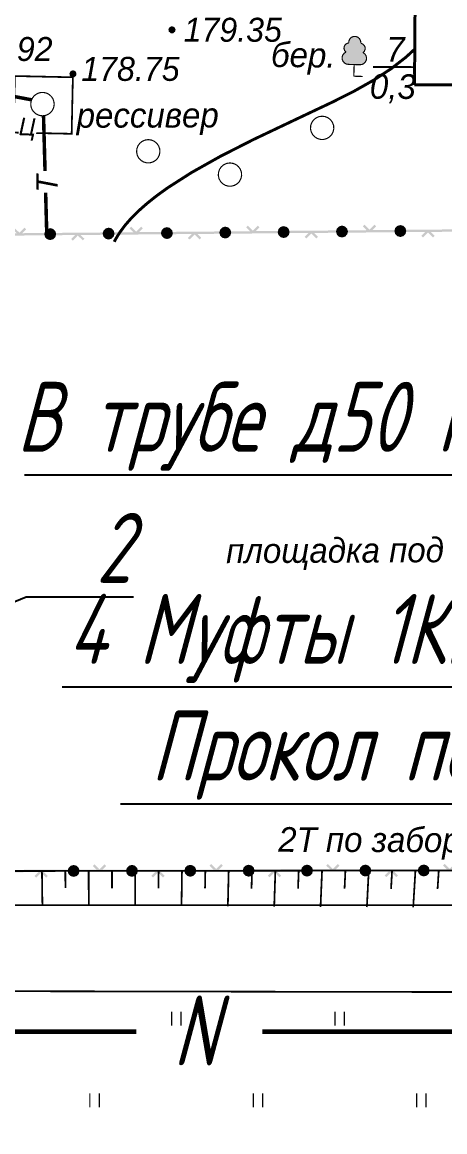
# Model space of a CAD drawing. Header units: millimetres. Extents: x 6735 to 13224, y -12144 to -9633.
# Drawn here: x 12341.3 to 12402.9, y -11418.1 to -11256.4 of the extents above; entities that cross this region are included whole.
import ezdxf
from ezdxf import colors
from ezdxf.entities.mleader import LeaderData, LeaderLine
from ezdxf.enums import TextEntityAlignment as Align
from ezdxf.math import Vec2, Vec3

# ---------------------------------------------------------------- set-up
doc = ezdxf.new("R2010")
doc.units = ezdxf.units.MM
for name, pattern in [('Cплошная', [0]), ('Cплошная_0.50', [0]), ('Штриховая 1.5-1.5_0.50', [1.5, 0.75, -0.75])]:
    doc.linetypes.add(name, pattern=pattern)
for name, color, linetype, lineweight in [('КаБель силовой (Вновь)', 1, 'Continuous', 60), ('Линия выноска', 137, 'Continuous', 25), ('Строительный', 251, 'Continuous', 13)]:
    doc.layers.add(name, color=color, linetype=linetype, lineweight=lineweight)
doc.styles.add('Simplex', font='simplex.shx', dxfattribs={"width": 0.7, "oblique": 15})
doc.styles.get("Standard").update_dxf_attribs({"font": 'arial.ttf'})

# ---------------------------------------------------------------- blocks, each defined once
blk = doc.blocks.new('2011 - 401 трава')
at = {"color": 7, "linetype": 'Continuous', "lineweight": 0, "const_width": 0.1, "flags": 128}
for points in [[(0, 0), (0, 1.2)], [(0.8, 0), (0.8, 1.2)]]:
    blk.add_lwpolyline(points, dxfattribs=at)
blk = doc.blocks.new('118 - 330 отм высот')
blk.add_hatch(color=7).paths.add_polyline_path([(0.098, 0.12), (0.002, 0.155), (-0.095, 0.121), (-0.146, 0.032), (-0.129, -0.069), (-0.05, -0.135), (0.052, -0.136), (0.131, -0.07), (0.149, 0.031)])
at = {"color": 7, "linetype": 'Continuous', "lineweight": 0, "const_width": 0.01, "flags": 128}
blk.add_lwpolyline([(0.098, 0.12), (0.002, 0.155), (-0.095, 0.121), (-0.146, 0.032), (-0.129, -0.069), (-0.05, -0.135), (0.052, -0.136), (0.131, -0.07), (0.149, 0.031), (0.098, 0.12)], close=True, dxfattribs=at)
blk = doc.blocks.new('2004 - 372 лес сажен d-2.0')
at = {"color": 7, "linetype": 'Continuous', "lineweight": 0, "const_width": 0.1, "flags": 128}
blk.add_lwpolyline([(0, 1), (0.269797, 0.962917), (0.519584, 0.854419), (0.730836, 0.682553), (0.887885, 0.460065), (0.979084, 0.203456), (0.997669, -0.068242), (0.942261, -0.33488), (0.81697, -0.57668), (0.631088, -0.775711), (0.398401, -0.917211), (0.136167, -0.990686), (-0.136167, -0.990686), (-0.398401, -0.917211), (-0.631088, -0.775711), (-0.81697, -0.57668), (-0.942261, -0.33488), (-0.997669, -0.068242), (-0.979084, 0.203456), (-0.887885, 0.460065), (-0.730836, 0.682553), (-0.519584, 0.854419), (-0.269797, 0.962917), (0, 1)], close=True, dxfattribs=at)
blk = doc.blocks.new('22 - 107.1.1 столбы метал d-1.0')
blk.add_hatch(color=7).paths.add_polyline_path([(-0.00002, 0.5), (-0.25, 0.43302), (-0.43302, 0.25002), (-0.5, 0.00002), (-0.43302, -0.24998), (-0.25002, -0.433), (-0.00002, -0.5), (0.24998, -0.433), (0.433, -0.25), (0.5, 0), (0.433, 0.25), (0.25, 0.43302)])
at = {"color": 7, "linetype": 'Continuous', "lineweight": 0, "const_width": 0.02, "flags": 128}
blk.add_lwpolyline([(0, 0.5), (-0.25, 0.433013), (-0.433013, 0.25), (-0.5, 0), (-0.433013, -0.25), (-0.25, -0.433013), (0, -0.5), (0.25, -0.433013), (0.433013, -0.25), (0.5, 0), (0.433013, 0.25), (0.25, 0.433013), (0, 0.5)], close=True, dxfattribs=at)
blk = doc.blocks.new('104 - 388.1 дер лист')
at = {"true_color": 0xffffff}
h = blk.add_hatch(color=7, dxfattribs=at)
h.dxf.hatch_style = 1
h.paths.add_polyline_path([(0.993, 1.793), (0.885, 1.943), (0.732, 2.049), (0.841, 2.164), (0.903, 2.324), (0.9, 2.495), (0.83, 2.652), (0.706, 2.771), (0.546, 2.833), (0.52, 2.882), (0.492, 3.067), (0.401, 3.231), (0.257, 3.352), (0.08, 3.414), (-0.107, 3.409), (-0.281, 3.338), (-0.418, 3.21), (-0.5, 3.041), (-0.518, 2.855), (-0.546, 2.833), (-0.706, 2.771), (-0.83, 2.652), (-0.9, 2.495), (-0.903, 2.324), (-0.841, 2.164), (-0.732, 2.049), (-0.885, 1.943), (-0.993, 1.793), (-1.046, 1.616), (-1.037, 1.431), (-0.967, 1.26), (-0.844, 1.121), (-0.682, 1.031), (-0.5, 1), (-0.45, 1), (0.45, 1), (0.5, 1), (0.682, 1.031), (0.844, 1.121), (0.967, 1.26), (1.037, 1.431), (1.046, 1.616)])
at = {"color": 7, "linetype": 'Continuous', "lineweight": 0, "const_width": 0.1, "flags": 128}
for points in [[(-0.722, 2.04), (-0.841, 2.164), (-0.903, 2.324), (-0.9, 2.495), (-0.83, 2.652), (-0.706, 2.771), (-0.546, 2.833)], [(-0.518, 2.855), (-0.546, 2.833)], [(-0.518, 2.855), (-0.5, 3.041), (-0.418, 3.21), (-0.281, 3.338), (-0.107, 3.409), (0.08, 3.414), (0.257, 3.352), (0.401, 3.231), (0.492, 3.067), (0.52, 2.882)], [(0.52, 2.882), (0.546, 2.833)], [(0.546, 2.833), (0.706, 2.771), (0.83, 2.652), (0.9, 2.495), (0.903, 2.324), (0.841, 2.164), (0.722, 2.04)], [(-0.5, 1), (-0.682, 1.031), (-0.844, 1.121), (-0.967, 1.26), (-1.037, 1.431), (-1.046, 1.616), (-0.993, 1.793), (-0.885, 1.943), (-0.732, 2.048)], [(0.732, 2.048), (0.885, 1.943), (0.993, 1.793), (1.046, 1.616), (1.037, 1.431), (0.967, 1.26), (0.844, 1.121), (0.682, 1.031), (0.5, 1)], [(-0.5, 1), (-0.45, 1)], [(-0.45, 1), (0.45, 1)], [(0, 0), (0, 1)], [(0.45, 1), (0.5, 1)], [(0.75, 0), (0, 0)]]:
    blk.add_lwpolyline(points, dxfattribs=at)
blk = doc.blocks.new('_DotBlank')
at = {"color": 0, "linetype": 'ByBlock', "lineweight": -2}
blk.add_line((-0.5, 0), (-1, 0), dxfattribs=at)
blk.add_circle((0, 0), 0.5, dxfattribs=at)
blk = doc.blocks.new('_Oblique')
at = {"color": 0, "lineweight": -2}
blk.add_line((-0.5, -0.5), (0.5, 0.5), dxfattribs=at)

msp = doc.modelspace()

# ---------------------------------------------------------------- hatches: boundary and pattern name
at = {"layer": 'Строительный'}
for points in [[(12358.33887, -11286.97127), (12358.6553, -11286.64923), (12358.89365, -11286.40665), (12358.65107, -11286.1683), (12358.04693, -11286.78315), (12357.92775, -11286.90444), (12357.19161, -11286.18112), (12356.95325, -11286.4237), (12357.51787, -11286.97848), (12353.67854, -11287.01222), (12353.68152, -11287.3523), (12357.93136, -11287.31494), (12361.93845, -11287.27973), (12366.02053, -11287.24385), (12365.7041, -11287.56589), (12365.46575, -11287.80847), (12365.70833, -11288.04682), (12366.31248, -11287.43197), (12366.43165, -11287.31068), (12367.1678, -11288.034), (12367.40615, -11287.79142), (12366.84154, -11287.23664), (12370.68087, -11287.2029), (12370.67788, -11286.86283), (12366.42804, -11286.90017), (12361.93546, -11286.93966)], [(12375.33822, -11286.82187), (12375.65464, -11286.49983), (12375.893, -11286.25725), (12375.65042, -11286.0189), (12375.04627, -11286.63375), (12374.9271, -11286.75505), (12374.19095, -11286.03173), (12373.9526, -11286.27431), (12374.19424, -11286.4066), (12374.72628, -11286.69788), (12373.9526, -11286.27431), (12374.51721, -11286.82908), (12370.67788, -11286.86283), (12370.68087, -11287.2029), (12374.9307, -11287.16555), (12378.93779, -11287.13033), (12383.01987, -11287.09446), (12382.70345, -11287.4165), (12382.46509, -11287.65908), (12382.70767, -11287.89743), (12383.31182, -11287.28257), (12383.43099, -11287.16128), (12384.16714, -11287.8846), (12384.40549, -11287.64202), (12383.84088, -11287.08724), (12387.68021, -11287.0535), (12387.67722, -11286.71343), (12383.42739, -11286.75078), (12378.93481, -11286.79026)], [(12392.33756, -11286.67247), (12392.65399, -11286.35044), (12392.89234, -11286.10786), (12392.64976, -11285.8695), (12392.04562, -11286.48436), (12391.92644, -11286.60565), (12391.19029, -11285.88233), (12390.95194, -11286.12491), (12391.51656, -11286.67968), (12387.67722, -11286.71343), (12387.68021, -11287.0535), (12391.93005, -11287.01615), (12395.93714, -11286.98093), (12400.01922, -11286.94506), (12399.70279, -11287.2671), (12399.46444, -11287.50968), (12399.70702, -11287.74803), (12400.31116, -11287.13317), (12400.43034, -11287.01189), (12401.16648, -11287.7352), (12401.40484, -11287.49262), (12400.84022, -11286.93785), (12404.67956, -11286.90411), (12404.67657, -11286.56403), (12400.42673, -11286.60138), (12395.93415, -11286.64086)], [(12341.33953, -11287.12066), (12341.65596, -11286.79863), (12341.89431, -11286.55605), (12341.65173, -11286.31769), (12341.04759, -11286.93255), (12340.92841, -11287.05384), (12340.19226, -11286.33052), (12339.95391, -11286.5731), (12340.51852, -11287.12788), (12336.67919, -11287.16162), (12336.68218, -11287.50169), (12340.93202, -11287.46434), (12344.93911, -11287.42913), (12349.02118, -11287.39325), (12348.70476, -11287.71529), (12348.46641, -11287.95787), (12348.70899, -11288.19622), (12349.31313, -11287.58136), (12349.43231, -11287.46008), (12350.16845, -11288.1834), (12350.40681, -11287.94082), (12349.84219, -11287.38604), (12353.68152, -11287.3523), (12353.67854, -11287.01222), (12349.4287, -11287.04957), (12344.93612, -11287.08905)], [(12343.68188, -11380.28388), (12343.36306, -11380.60354), (12343.12289, -11380.84433), (12343.36368, -11381.08449), (12343.97241, -11380.47418), (12344.09249, -11380.35378), (12344.8232, -11381.0826), (12345.06337, -11380.84181), (12344.50292, -11380.28281), (12348.3424, -11380.27782), (12348.34196, -11379.93774), (12344.09196, -11379.94327), (12340.08472, -11379.94847), (12336.00248, -11379.95379), (12336.32131, -11379.63413), (12336.56148, -11379.39334), (12336.32069, -11379.15317), (12335.71196, -11379.76349), (12335.59188, -11379.88388), (12334.86116, -11379.15507), (12334.621, -11379.39586), (12335.18145, -11379.95485), (12331.34197, -11379.95985), (12331.34241, -11380.29993), (12335.59241, -11380.2944), (12340.08516, -11380.28856)], [(12360.68187, -11380.26177), (12360.36304, -11380.58143), (12360.12288, -11380.82222), (12360.36367, -11381.06238), (12360.9724, -11380.45207), (12361.09248, -11380.33167), (12361.82319, -11381.06049), (12362.06335, -11380.8197), (12361.50291, -11380.26071), (12365.34238, -11380.25571), (12365.34194, -11379.91563), (12361.09195, -11379.92116), (12357.08471, -11379.92637), (12353.00247, -11379.93168), (12353.3213, -11379.61202), (12353.56146, -11379.37123), (12353.32068, -11379.13107), (12352.71194, -11379.74138), (12352.59186, -11379.86177), (12351.86115, -11379.13296), (12351.62099, -11379.37375), (12352.18143, -11379.93275), (12348.34196, -11379.93774), (12348.3424, -11380.27782), (12352.5924, -11380.27229), (12357.08515, -11380.26645)], [(12377.68186, -11380.23966), (12377.36303, -11380.55932), (12377.12286, -11380.80011), (12377.36365, -11381.04028), (12377.97239, -11380.42996), (12378.09247, -11380.30956), (12378.82317, -11381.03838), (12379.06334, -11380.79759), (12378.50289, -11380.2386), (12382.34237, -11380.2336), (12382.34193, -11379.89352), (12378.09193, -11379.89905), (12374.08469, -11379.90426), (12370.00246, -11379.90957), (12370.32128, -11379.58991), (12370.56145, -11379.34912), (12370.32066, -11379.10896), (12369.71193, -11379.71927), (12369.59185, -11379.83967), (12368.86114, -11379.11085), (12368.62097, -11379.35164), (12369.18142, -11379.91064), (12365.34194, -11379.91563), (12365.34238, -11380.25571), (12369.59238, -11380.25018), (12374.08513, -11380.24434)], [(12394.68184, -11380.21756), (12394.36301, -11380.53722), (12394.12285, -11380.778), (12394.36364, -11381.01817), (12394.97237, -11380.40785), (12395.09245, -11380.28745), (12395.82316, -11381.01627), (12396.06332, -11380.77548), (12395.82267, -11380.64138), (12395.12642, -11380.25339), (12395.21271, -11380.30148), (12396.06332, -11380.77548), (12395.50288, -11380.21649), (12399.34235, -11380.2115), (12399.34191, -11379.87141), (12395.09192, -11379.87694), (12391.08468, -11379.88215), (12387.00244, -11379.88746), (12387.32127, -11379.5678), (12387.56143, -11379.32701), (12387.32064, -11379.08685), (12386.71192, -11379.69716), (12386.59183, -11379.81756), (12385.86112, -11379.08875), (12385.62096, -11379.32954), (12385.86161, -11379.46363), (12386.55786, -11379.85162), (12386.47158, -11379.80354), (12385.62096, -11379.32954), (12386.18141, -11379.88853), (12382.34193, -11379.89352), (12382.34237, -11380.2336), (12386.59237, -11380.22808), (12391.08512, -11380.22223)], [(12411.68183, -11380.19545), (12411.363, -11380.5151), (12411.12283, -11380.75589), (12411.36363, -11380.99606), (12411.97235, -11380.38574), (12412.09244, -11380.26535), (12412.82315, -11380.99416), (12413.06331, -11380.75337), (12412.50286, -11380.19438), (12416.34234, -11380.18938), (12416.3419, -11379.8493), (12412.0919, -11379.85483), (12408.08466, -11379.86004), (12404.00243, -11379.86535), (12404.32126, -11379.54569), (12404.56142, -11379.3049), (12404.32063, -11379.06474), (12403.7119, -11379.67505), (12403.59182, -11379.79545), (12402.86111, -11379.06664), (12402.62094, -11379.30742), (12403.18139, -11379.86642), (12399.34191, -11379.87141), (12399.34235, -11380.2115), (12403.59235, -11380.20597), (12408.0851, -11380.20013)]]:
    msp.add_hatch(color=7, dxfattribs=at).paths.add_polyline_path(points)

# ---------------------------------------------------------------- linework, layer by layer
at = {"layer": 'КаБель силовой (Вновь)'}
for p, q in [((12357.95018, -11403.54331), (12188.25254, -11403.54331)), ((12503.70447, -11403.54331), (12376.3336, -11403.54331))]:
    msp.add_line(p, q, dxfattribs=at)
at = {"layer": 'Строительный', "color": 7, "linetype": 'Continuous', "lineweight": 0, "const_width": 0.51, "flags": 128}
for points in [[(12342.685, -11267.67148), (12324.03598, -11264.12515), (12309.15232, -11260.80457)], [(12344.43839, -11269.97649), (12344.91102, -11287.22966)]]:
    msp.add_lwpolyline(points, dxfattribs=at)
at = {"layer": 'Строительный', "color": 7, "linetype": 'Cплошная_0.50', "lineweight": 0, "flags": 128}
for points, const_width in [([(12392.44712, -11262.89129), (12398.45498, -11262.89646)], 0.25494), ([(12322.10792, -11380.1419), (12490.25024, -11379.92322)], 0.255)]:
    msp.add_lwpolyline(points, dxfattribs=dict(at, const_width=const_width))
at = {"layer": 'Строительный', "color": 7, "linetype": 'Cплошная_0.50', "lineweight": 0, "const_width": 0.255, "flags": 128}
msp.add_lwpolyline([(12340.08939, -11272.44925), (12340.26594, -11264.20901), (12348.71313, -11264.38999), (12348.53658, -11272.63023), (12340.08939, -11272.44925)], close=True, dxfattribs=at)
at = {"layer": 'Строительный', "color": 7, "linetype": 'Cплошная_0.50', "lineweight": 0, "const_width": 0.16999, "flags": 128}
msp.add_lwpolyline([(12342.67349, -11268.84251, 1), (12345.89637, -11267.75986, 1), (12342.67349, -11268.84251)], format="xyb", close=True, dxfattribs=at)
at = {"layer": 'Строительный', "color": 7, "linetype": 'Cплошная', "lineweight": 0, "const_width": 0.255, "flags": 128}
for points in [[(12344.2079, -11380.11316), (12344.27703, -11385.10884)], [(12347.6079, -11380.10873), (12347.631, -11382.61869)], [(12351.00789, -11380.10431), (12351.03095, -11385.14844)], [(12354.40789, -11380.09989), (12354.40773, -11382.63407)], [(12357.80789, -11380.09547), (12357.78397, -11385.18804)], [(12361.20788, -11380.09105), (12361.18401, -11382.64944)], [(12364.60788, -11380.08663), (12364.53609, -11385.22764)], [(12368.00788, -11380.0822), (12367.95984, -11382.66482)], [(12371.40788, -11380.07778), (12371.2873, -11385.26723)], [(12374.80787, -11380.07336), (12374.73521, -11382.68019)], [(12378.20787, -11380.06894), (12378.03758, -11385.30681)], [(12381.60787, -11380.06452), (12381.51012, -11382.69556)], [(12385.00786, -11380.06009), (12384.78695, -11385.34639)], [(12388.40786, -11380.05567), (12388.28457, -11382.71092)], [(12391.80786, -11380.05125), (12391.53537, -11385.38596)], [(12395.20786, -11380.04683), (12395.05854, -11382.72629)], [(12398.60785, -11380.04241), (12398.28285, -11385.42553)], [(12402.00785, -11380.03799), (12401.83204, -11382.74165)]]:
    msp.add_lwpolyline(points, dxfattribs=at)
at = {"layer": 'Строительный', "color": 7, "linetype": 'Штриховая 1.5-1.5_0.50', "lineweight": 0, "ltscale": 2, "const_width": 0.255, "flags": 128}
for points in [[(12143.7794, -11384.68029), (12165.87432, -11384.84319), (12174.52401, -11384.90696), (12187.96924, -11385.00608), (12522.74119, -11385.16898)], [(12552.52685, -11398.0383), (12178.44197, -11397.34724), (12155.41071, -11396.91337), (12147.35481, -11396.87452), (12143.04696, -11396.99392), (12141.82936, -11397.15649), (12140.58815, -11397.45015), (12139.31487, -11397.87682), (12137.99486, -11398.44136), (12135.81692, -11399.60417), (12133.25631, -11401.23804), (12131.52636, -11402.42584), (12128.70163, -11404.33592), (12128.06129, -11404.7475), (12121.87719, -11408.77362), (12116.89697, -11412.14775), (12112.47379, -11415.29012), (12107.52552, -11419.05422), (12105.42538, -11420.77604), (12103.57838, -11422.38795), (12099.30794, -11426.4311), (12093.946, -11431.80655), (12088.26834, -11437.71801), (12082.55666, -11443.85628), (12077.17256, -11449.84426), (12072.83476, -11454.89603), (12068.94557, -11459.6858), (12065.28175, -11464.42493), (12061.63006, -11469.41224), (12058.22147, -11474.35729), (12054.88482, -11479.53449), (12051.81196, -11484.67483), (12048.20645, -11490.76944), (12044.17163, -11497.56875), (12041.61373, -11502.03309), (12039.37624, -11506.11329), (12037.37959, -11509.95466), (12035.60418, -11513.59581), (12033.5698, -11518.15885), (12031.88607, -11522.45069), (12030.5456, -11526.49025), (12029.54562, -11530.2861), (12028.71991, -11534.62949), (12027.91822, -11540.23329), (12027.15235, -11547.01661), (12026.44037, -11554.82056), (12025.89016, -11562.1317), (12025.41266, -11569.78557), (12025.02614, -11577.49092), (12024.75015, -11584.8611), (12024.60044, -11591.43743), (12024.58208, -11596.93229), (12024.69584, -11601.06235), (12024.93692, -11603.65924), (12025.13225, -11604.53455), (12025.42398, -11605.41388), (12025.81181, -11606.29632), (12026.29526, -11607.18078), (12026.87391, -11608.0664), (12027.54666, -11608.9514), (12028.31231, -11609.83419), (12029.16913, -11610.71279), (12030.7856, -11612.15499), (12032.63186, -11613.56613), (12034.68681, -11614.92987), (12036.91172, -11616.2204), (12038.85396, -11617.21585), (12040.82525, -11618.11247), (12042.76202, -11618.88115), (12044.57136, -11619.48482), (12046.12303, -11619.85464), (12047.76518, -11620.06724), (12049.50523, -11620.12363), (12051.35466, -11620.0242), (12053.00871, -11619.81895), (12054.76559, -11619.50078), (12056.64409, -11619.06639), (12058.6823, -11618.50704), (12061.8769, -11617.49718), (12066.28212, -11615.96162)]]:
    msp.add_lwpolyline(points, dxfattribs=at)

# ---------------------------------------------------------------- block references
at = {"layer": 'Строительный', "color": 7, "zscale": 3.4}
for name, p, xscale, yscale in [('118 - 330 отм высот', (12363.14604, -11257.48665, 609.79), 3.4, 3.4), ('118 - 330 отм высот', (12348.72335, -11263.91299, 607.75), 3.4, 3.4), ('2004 - 372 лес сажен d-2.0', (12385.02318, -11271.76506), 1.7, 1.7), ('2004 - 372 лес сажен d-2.0', (12359.69612, -11275.17934), 1.7, 1.7), ('2004 - 372 лес сажен d-2.0', (12371.59612, -11278.57934), 1.7, 1.7), ('2011 - 401 трава', (12363.09612, -11402.67934), 1.7, 1.7), ('2011 - 401 трава', (12386.89612, -11402.67934), 1.7, 1.7), ('2011 - 401 трава', (12351.19612, -11414.57934), 1.7, 1.7), ('2011 - 401 трава', (12374.99612, -11414.57934), 1.7, 1.7), ('2011 - 401 трава', (12398.79612, -11414.57934), 1.7, 1.7)]:
    msp.add_blockref(name, p, dxfattribs=dict(at, xscale=xscale, yscale=yscale))
for name, p, xscale, yscale, rotation in [('104 - 388.1 дер лист', (12389.63429, -11264.23262), 1.700000000000649, 1.700000000000649, 358.4128729999899), ('22 - 107.1.1 столбы метал d-1.0', (12370.91285, -11287.03081), 1.69999999999992, 1.69999999999992, 90.50352600001087), ('22 - 107.1.1 столбы метал d-1.0', (12379.41218, -11286.95611), 1.69999999999992, 1.69999999999992, 90.50352600001087), ('22 - 107.1.1 столбы метал d-1.0', (12387.91152, -11286.88142), 1.69999999999992, 1.69999999999992, 90.50352600001087), ('22 - 107.1.1 столбы метал d-1.0', (12396.41085, -11286.80672), 1.69999999999992, 1.69999999999992, 90.50352600001087), ('22 - 107.1.1 столбы метал d-1.0', (12345.41485, -11287.2549), 1.69999999999992, 1.69999999999992, 90.50352600001087), ('22 - 107.1.1 столбы метал d-1.0', (12353.91418, -11287.1802), 1.69999999999992, 1.69999999999992, 90.50352600001087), ('22 - 107.1.1 столбы метал d-1.0', (12362.41352, -11287.1055), 1.69999999999992, 1.69999999999992, 90.50352600001087), ('22 - 107.1.1 столбы метал d-1.0', (12348.82109, -11380.10716), 1.699999999999851, 1.699999999999851, 90.07451499997465), ('22 - 107.1.1 столбы метал d-1.0', (12357.32075, -11380.0961), 1.699999999999851, 1.699999999999851, 90.07451499997465), ('22 - 107.1.1 столбы метал d-1.0', (12365.8204, -11380.08505), 1.699999999999851, 1.699999999999851, 90.07451499997465), ('22 - 107.1.1 столбы метал d-1.0', (12374.32005, -11380.074), 1.699999999999851, 1.699999999999851, 90.07451499997465), ('22 - 107.1.1 столбы метал d-1.0', (12382.81971, -11380.06294), 1.699999999999851, 1.699999999999851, 90.07451499997465), ('22 - 107.1.1 столбы метал d-1.0', (12391.31936, -11380.05189), 1.699999999999851, 1.699999999999851, 90.07451499997465), ('22 - 107.1.1 столбы метал d-1.0', (12399.81902, -11380.04083), 1.699999999999851, 1.699999999999851, 90.07451499997465)]:
    msp.add_blockref(name, p, dxfattribs=dict(at, xscale=xscale, yscale=yscale, rotation=rotation))

# ---------------------------------------------------------------- texts
at = {"layer": 'КаБель силовой (Вновь)', "style": 'Simplex', "oblique": 15, "width": 0.7}
msp.add_text('N', height=10.2, dxfattribs=at).set_placement((12366.47154, -11403.39789), align=Align.MIDDLE_CENTER)
at = {"layer": 'Строительный', "color": 7, "insert": (12364.84604, -11257.48665), "char_height": 3.4976004, "attachment_point": 4, "bg_fill": 3, "box_fill_scale": 1, "bg_fill_color": 256, "bg_fill_transparency": 4462}
msp.add_mtext('{\\fD431|c1|b0|i1;\\l\\C0;179.35}', dxfattribs=at)
at = {"layer": 'Строительный', "color": 7, "insert": (12371.02641, -11331.6376), "char_height": 3.5970912, "attachment_point": 1, "rotation": 0.2553452, "bg_fill": 3, "box_fill_scale": 1, "bg_fill_color": 256, "bg_fill_transparency": 0}
msp.add_mtext('{\\fBm431|c1|b0|i1;\\l\\C0;площадка под оборудование}', dxfattribs=at)

# ---------------------------------------------------------------- leaders
at = {"layer": 'Линия выноска'}
ml = msp.add_multileader_mtext('Standard', dxfattribs=at)
ml.set_content('2', color=2, style='Simplex')
ml.set_leader_properties()
ml.set_arrow_properties(name='DOTBLANK')
ml.build(insert=Vec2(0, 0))
ml.multileader.update_dxf_attribs({"text_left_attachment_type": 6, "text_right_attachment_type": 6, "dogleg_length": 1, "arrow_head_size": 5.1})
ctx = ml.context
ctx.base_point, ctx.char_height, ctx.arrow_head_size, ctx.landing_gap_size, ctx.plane_origin = Vec3(12345.30656, -11340.14432), 10.2, 5.1, 6.8, Vec3(12065.96004, -11336.74432)
ctx.left_attachment, ctx.right_attachment = 6, 6
notes = []
notes.append((ctx, [(1, (1, 1, 0), (12341.90656, -11340.14432), (1, 0), 3.4, [(0, [(12313.62208, -11351.56544)], 0, [])])]))
ctx.mtext.insert, ctx.mtext.flow_direction = Vec3(12352.10656, -11327.90432), 5
for ctx, leaders in notes:
    for number, flags, end, landing, length, lines in leaders:
        leader = LeaderData()
        leader.index, (leader.has_last_leader_line, leader.has_dogleg_vector, leader.attachment_direction) = number, flags
        leader.last_leader_point, leader.dogleg_vector, leader.dogleg_length = Vec3(end), Vec3(landing), length
        for number, points, colour, breaks in lines:
            line = LeaderLine()
            line.index, line.vertices, line.color, line.breaks = number, Vec3.list(points), colors.encode_raw_color(colour), breaks
            leader.lines.append(line)
        ctx.leaders.append(leader)

# ---------------------------------------------------------------- next in the draw order: texts
at = {"layer": 'Строительный', "color": 7, "char_height": 3.4976004, "attachment_point": 4, "bg_fill": 3, "box_fill_scale": 1, "bg_fill_color": 256}
for s, insert, bg_fill_transparency in [('{\\fD431|c1|b0|i1;\\l\\C0;178.92}', (12331.44855, -11260.29168), 15601990), ('{\\fD431|c1|b0|i1;\\l\\C0;178.75}', (12349.94207, -11263.1888), 15602020)]:
    msp.add_mtext(s, dxfattribs=dict(at, insert=insert, bg_fill_transparency=bg_fill_transparency))
at = {"layer": 'Строительный', "color": 7, "bg_fill": 3, "box_fill_scale": 1, "bg_fill_color": 256, "bg_fill_transparency": 0}
for s, insert, char_height, attachment_point, rotation in [('{\\fBm431|c1|b0|i1;\\l\\C0;7}', (12394.35964, -11258.52185), 3.5970912, 1, 359.7932076), ('{\\fBm431|c1|b0|i1;\\l\\C0;бер.}', (12377.60186, -11259.2741), 3.5970912, 1, 359.306114), ('{\\fBm431|c1|b0|i1;\\l\\C0;0,3}', (12391.98153, -11263.91535), 3.5970912, 1, 359.6556388), ('{\\fBm431|b0|i1|c204|p18;\\C0;рес\\fBm431|b0|i1|c0|p18;с\\fBm431|b0|i1|c204|p18;ивер}', (12349.25745, -11268.14874), 3.5970912, 1, 0.1485796), ('{\\fBm431|c1|b0|i1;\\l\\C0;Ц}', (12340.90205, -11270.27282), 2.55, 1, 357.8528996), ('{\\fBm431|c1|b0|i1;\\l\\C0;Т}', (12346.50083, -11281.21665), 3.1368298, 7, 89.3179035), ('{\\fBm431|c1|b0|i1;\\l\\C0;2Т по забору ст.83}', (12378.62994, -11373.72097), 3.5970912, 1, 359.868867)]:
    msp.add_mtext(s, dxfattribs=dict(at, insert=insert, char_height=char_height, attachment_point=attachment_point, rotation=rotation))

# ---------------------------------------------------------------- next in the draw order: linework, layer by layer
at = {"layer": 'Строительный', "lineweight": 40}
for p, q in [((12398.61827, -11237.47173), (12398.49047, -11265.51169)), ((12398.49047, -11265.51169), (12490.29047, -11265.51169))]:
    msp.add_line(p, q, dxfattribs=at)
at = {"layer": 'Строительный', "color": 34, "linetype": 'Cплошная_0.50', "lineweight": 0, "true_color": 0xa55200, "const_width": 0.425, "elevation": 612, "flags": 128}
msp.add_lwpolyline([(12398.49047, -11260.29543), (12397.24222, -11261.4473), (12395.09762, -11263.1187), (12392.56732, -11264.78158), (12389.62858, -11266.44139), (12386.49619, -11268.01682), (12381.62205, -11270.32475), (12374.99374, -11273.47714), (12370.15342, -11275.94123), (12366.00904, -11278.27275), (12362.53766, -11280.4953), (12360.98776, -11281.6129), (12359.59384, -11282.71627), (12358.35269, -11283.80794), (12357.26233, -11284.88967), (12356.32085, -11285.96346), (12355.52781, -11287.02991), (12354.8825, -11288.09001), (12354.74432, -11288.38258)], dxfattribs=at)

# ---------------------------------------------------------------- next in the draw order: leaders
at = {"layer": 'Линия выноска'}
ml = msp.add_multileader_mtext('Standard', dxfattribs=at)
ml.set_content('В трубе д50 под дорогой', color=2, style='Simplex')
ml.set_leader_properties()
ml.set_arrow_properties(name='OBLIQUE')
ml.build(insert=Vec2(0, 0))
ml.multileader.update_dxf_attribs({"text_left_attachment_type": 6, "text_right_attachment_type": 6, "dogleg_length": 1, "arrow_head_size": 3.4})
ctx = ml.context
ctx.base_point, ctx.char_height, ctx.arrow_head_size, ctx.landing_gap_size, ctx.plane_origin = Vec3(12303.14657, -11322.39301), 10.2, 3.4, 6.8, Vec3(12412.00504, -11361.22567)
ctx.left_attachment, ctx.right_attachment, ctx.text_align_type = 6, 6, 2
notes = []
notes.append((ctx, [(1, (1, 1, 0), (12470.04921, -11322.39301), (-1, 0), 3.4, [(0, [(12477.67018, -11279.85814)], 0, [])])]))
ctx.mtext.insert, ctx.mtext.alignment, ctx.mtext.flow_direction = Vec3(12459.84921, -11308.79301), 3, 5
ml = msp.add_multileader_mtext('Standard', dxfattribs=at)
ml.set_content('4 Муфты 1КВТп-4х 4х150', color=2, style='Simplex')
ml.set_leader_properties()
ml.set_arrow_properties(name='OBLIQUE')
ml.build(insert=Vec2(0, 0))
ml.multileader.update_dxf_attribs({"text_left_attachment_type": 6, "text_right_attachment_type": 6, "dogleg_length": 1, "arrow_head_size": 3.4})
ctx = ml.context
ctx.base_point, ctx.char_height, ctx.arrow_head_size, ctx.landing_gap_size, ctx.plane_origin = Vec3(12312.73896, -11353.32409), 10.2, 3.4, 6.8, Vec3(12415.79625, -11399.25779)
ctx.left_attachment, ctx.right_attachment, ctx.text_align_type = 6, 6, 2
notes.append((ctx, [(1, (1, 1, 0), (12473.84043, -11353.32409), (-1, 0), 3.4, [(0, [(12502.87091, -11363.90331)], 0, [])])]))
ctx.mtext.insert, ctx.mtext.alignment, ctx.mtext.flow_direction = Vec3(12463.64043, -11339.72409), 3, 5
ml = msp.add_multileader_mtext('Standard', dxfattribs=at)
ml.set_content('Прокол под дорогой', color=2, style='Simplex')
ml.set_leader_properties()
ml.set_arrow_properties(name='OBLIQUE')
ml.build(insert=Vec2(0, 0))
ml.multileader.update_dxf_attribs({"text_left_attachment_type": 6, "text_right_attachment_type": 6, "dogleg_length": 1, "arrow_head_size": 3.4})
ctx = ml.context
ctx.base_point, ctx.char_height, ctx.arrow_head_size, ctx.landing_gap_size, ctx.plane_origin = Vec3(12333.56985, -11370.35648), 10.2, 3.4, 6.8, Vec3(12407.06832, -11409.18914)
ctx.left_attachment, ctx.right_attachment, ctx.text_align_type = 6, 6, 2
notes.append((ctx, [(1, (1, 1, 0), (12465.11249, -11370.35648), (-1, 0), 3.4, [(0, [(12501.44174, -11387.28489)], 0, [])])]))
ctx.mtext.insert, ctx.mtext.alignment, ctx.mtext.flow_direction = Vec3(12454.91249, -11356.75648), 3, 5
for ctx, leaders in notes:
    for number, flags, end, landing, length, lines in leaders:
        leader = LeaderData()
        leader.index, (leader.has_last_leader_line, leader.has_dogleg_vector, leader.attachment_direction) = number, flags
        leader.last_leader_point, leader.dogleg_vector, leader.dogleg_length = Vec3(end), Vec3(landing), length
        for number, points, colour, breaks in lines:
            line = LeaderLine()
            line.index, line.vertices, line.color, line.breaks = number, Vec3.list(points), colors.encode_raw_color(colour), breaks
            leader.lines.append(line)
        ctx.leaders.append(leader)

doc.saveas('drawing.dxf')
